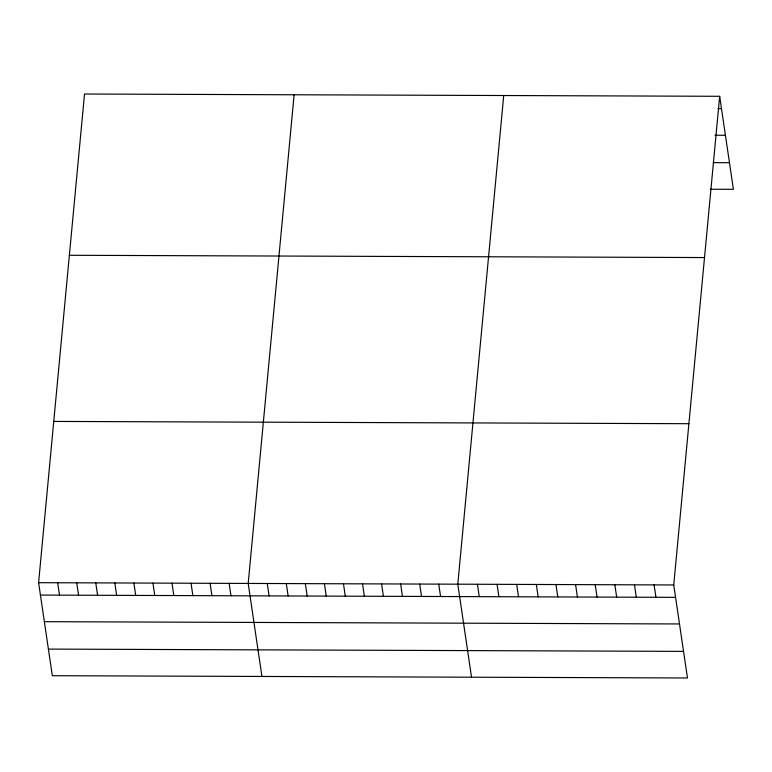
<?xml version="1.0" encoding="UTF-8"?>
<svg xmlns="http://www.w3.org/2000/svg" width="772" height="772" viewBox="0 0 772 772"><rect width="100%" height="100%" fill="white"/><g stroke="black" fill="none" stroke-linecap="round" stroke-linejoin="round"><path stroke-width="1.16" d="M719.668 96.297L673.744 584.964L687.476 677.98L52.332 675.703L38.6 582.686L84.524 94.02L719.668 96.297L733.4 189.314L710.308 189.227M294.122 94.763L248.198 583.439L261.93 676.455M503.72 95.516L457.796 584.192L471.528 677.208M718.028 108.669L721.492 108.678M715.026 135.254L725.419 135.283M713.299 162.641L729.472 162.699M69.364 255.281L704.508 257.558M53.751 421.425L688.894 423.703M38.6 582.686L673.744 584.964M40.433 595.077L675.568 597.354M44.361 621.682L679.495 623.959M48.404 649.098L683.548 651.375M654.106 584.896L655.939 597.287M634.478 584.829L636.302 597.21M614.85 584.751L616.674 597.142M595.212 584.684L597.046 597.074M575.584 584.616L577.408 596.997M555.946 584.549L557.78 596.93M536.318 584.472L538.152 596.862M516.69 584.404L518.514 596.795M497.052 584.336L498.886 596.717M477.424 584.259L479.258 596.65M438.737 584.124L440.571 596.515M419.688 584.057L421.512 596.438M400.629 583.989L402.463 596.37M381.58 583.922L383.404 596.302M362.522 583.854L364.355 596.235M343.463 583.786L345.296 596.167M324.414 583.719L326.238 596.1M305.355 583.642L307.188 596.032M286.306 583.574L288.13 595.965M267.247 583.507L269.081 595.897M229.139 583.371L230.973 595.762M210.09 583.304L211.914 595.694M191.031 583.236L192.865 595.627M171.982 583.169L173.806 595.55M152.924 583.101L154.757 595.482M133.874 583.034L135.698 595.415M114.816 582.966L116.649 595.347M95.767 582.899L97.59 595.28M76.708 582.831L78.541 595.212M57.659 582.754L59.483 595.144"/></g></svg>
